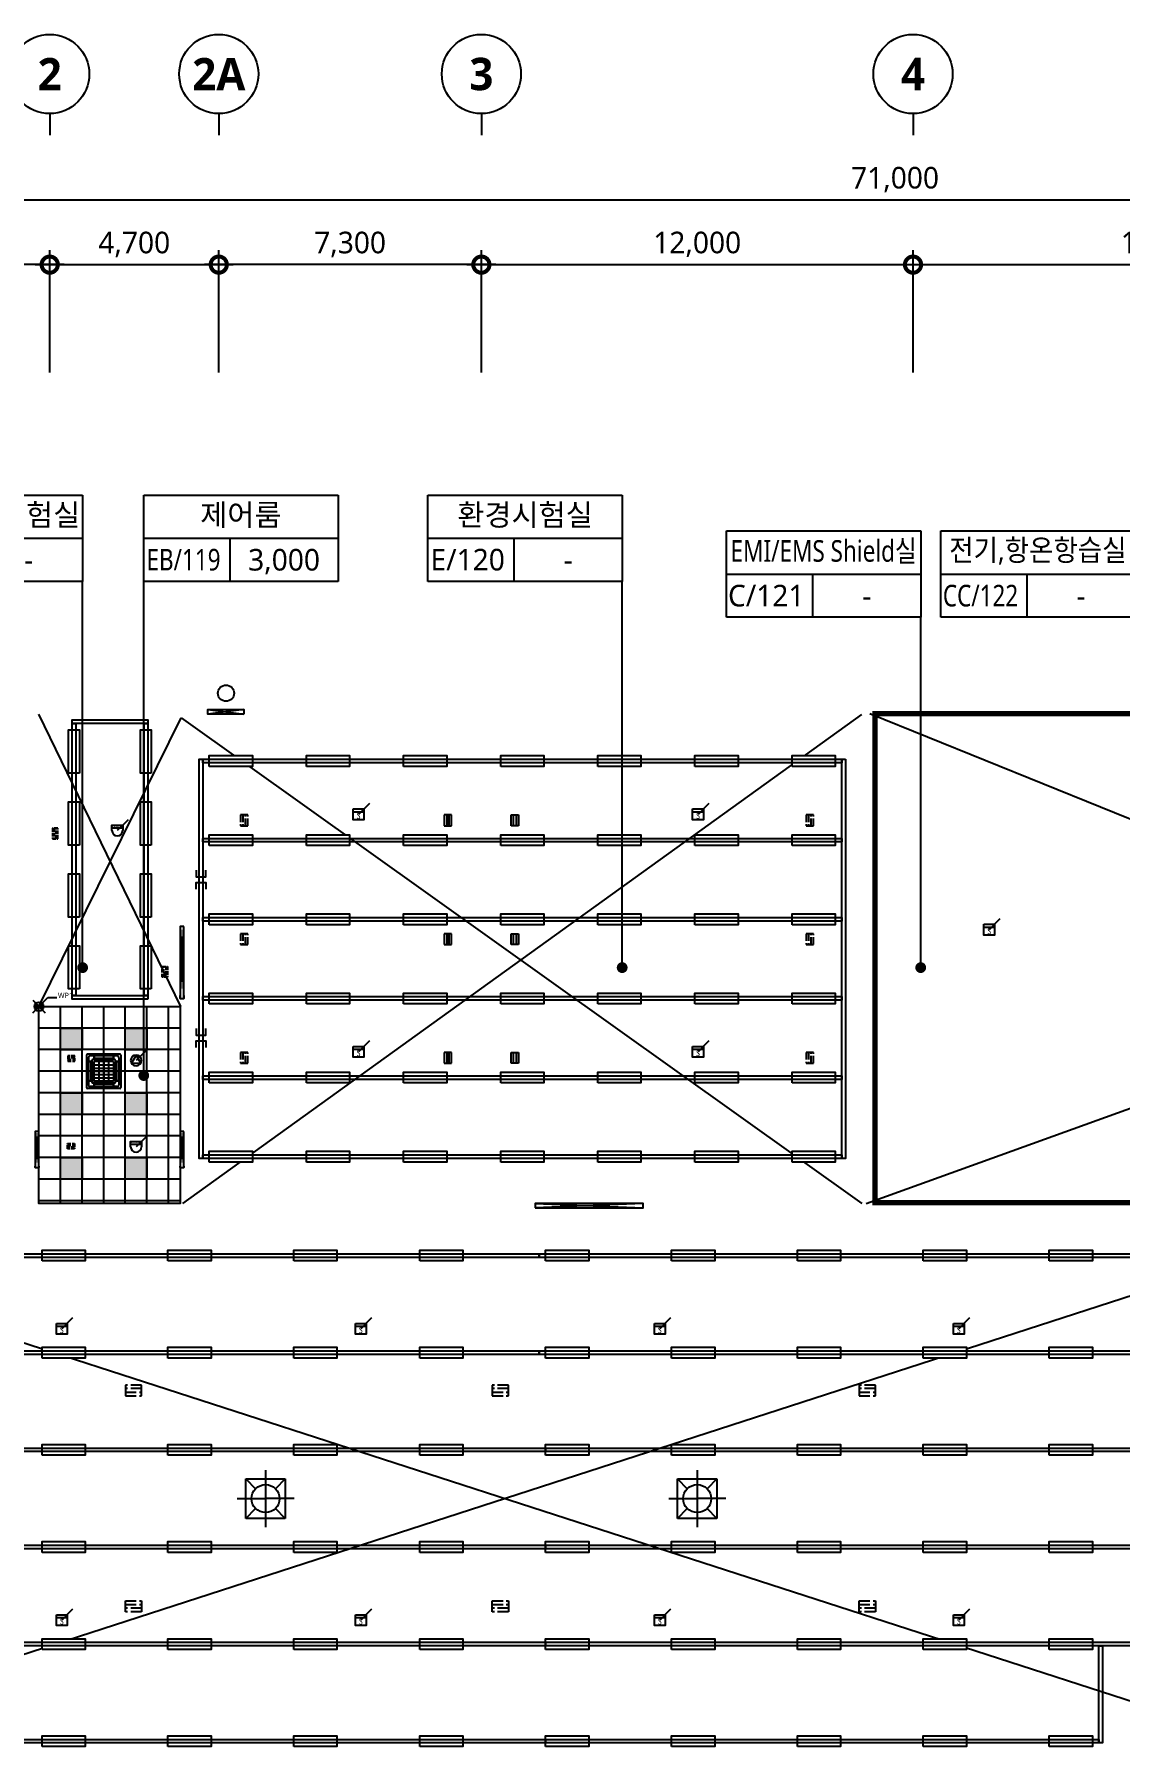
# Model space of a CAD drawing. Header units: millimetres. Extents: x 11242 to 497835, y 4200 to 105100.
# Drawn here: x 53075 to 83242, y 57250 to 105100 of the extents above; entities that cross this region are included whole.
import ezdxf
from ezdxf.enums import TextEntityAlignment as Align
from ezdxf.xclip import XClip

# ---------------------------------------------------------------- set-up
doc = ezdxf.new("R2010")
doc.units = ezdxf.units.MM
doc.header["$LTSCALE"] = 200
doc.header["$XCLIPFRAME"] = 0
doc.linetypes.add('H6', pattern=[6.5, 5, -1.5])
doc.linetypes.add('PHANTOM', pattern=[2.5, 1.25, -0.25, 0.25, -0.25, 0.25, -0.25])
doc.layers.get('DEFPOINTS').update_dxf_attribs({"color": 137})
for name, color, linetype in [('# LIGHT - LED', 6, 'Continuous'), ('# LIGHT - RACEWAY', 7, 'Continuous'), ('# 냉난방-CHU', 1, 'Continuous'), ('# 냉난방설비', 4, 'Continuous'), ('# 방송설비', 7, 'Continuous'), ('# 화재탐지설비', 7, 'Continuous'), ('1 EA', 3, 'Continuous'), ('1 OA', 4, 'Continuous'), ('CEIL-7', 7, 'Continuous'), ('CEIL-H-50T 우레탄판넬 천정평면도', 11, 'Continuous'), ('CEIL-암면흡음텍스', 251, 'Continuous'), ('DIM', 7, 'Continuous'), ('OPEN', 15, 'Continuous'), ('SECT', 2, 'Continuous'), ('sol254', 254, 'Continuous'), ('SYM', 6, 'Continuous'), ('SYM-BUB', 3, 'Continuous'), ('SYM-LEAD', 6, 'Continuous'), ('SYMBOL', 2, 'Continuous'), ('TEXT-NOTE', 6, 'Continuous'), ('도어표현', 4, 'Continuous'), ('미리내', 3, 'Continuous')]:
    doc.layers.add(name, color=color, linetype=linetype)
doc.layers.add('Defpoint', color=137, linetype='Continuous', plot=False)
doc.styles.add('$0$스타일1', font='malgun.ttf')
doc.styles.add('1', font='DotumChe.ttf')
doc.styles.get("Standard").update_dxf_attribs({"font": 'malgun.ttf'})
doc.styles.add('맑은고딕', font='malgun.ttf')
doc.styles.add('맑은고딕B', font='malgunbd.ttf')
doc.styles.add('스타일1', font='malgun.ttf')
doc.styles.add('스타일2', font='malgunbd.ttf')
doc.linetypes.add('WIREMESH2', pattern='A,5,-0.25,["X",Standard,S=1,R=0,X=-0.32,Y=-0.5],-0.25', length=5.5)
doc.dimstyles.new('CJA', dxfattribs={"dimscale": 300, "dimtxt": 2.7, "dimasz": 1, "dimexe": 2, "dimexo": 3, "dimgap": 1, "dimtad": 1, "dimdec": 0, "dimzin": 1, "dimdsep": 46, "dimlunit": 6, "dimtxsty": '$0$스타일1', "dimblk": 'CJDOT', "dimcen": 0.09, "dimdle": 1, "dimclrd": 256, "dimclre": 256, "dimclrt": 3, "dimadec": 0, "dimazin": 0, "dimtfac": 1, "dimtdec": 0, "dimtix": 1, "dimtmove": 2, "dimatfit": 3, "dimldrblk": 'CJDOT', "dimfxl": 1, "dimtolj": 1, "dimtzin": 1, "dimarcsym": 0})
doc.dimstyles.new('DIM-QD 1', dxfattribs={"dimtxt": 3, "dimasz": 1.5, "dimexe": 1, "dimexo": 0, "dimgap": 1, "dimtad": 1, "dimdec": 3, "dimdsep": 46, "dimlunit": 6, "dimtxsty": '$0$스타일1', "dimblk1": 'ARCHTICK', "dimblk2": 'ARCHTICK', "dimsah": 1, "dimcen": 0, "dimclrd": 256, "dimclre": 256, "dimclrt": 3, "dimazin": 2, "dimtfac": 1, "dimtdec": 3, "dimtix": 1, "dimtmove": 2, "dimatfit": 3, "dimldrblk": 'ARCHTICK', "dimfxl": 1, "dimtolj": 1, "dimtzin": 0, "dimarcsym": 0})

# ---------------------------------------------------------------- blocks, each defined once
blk = doc.blocks.new('room')
at = {"layer": 'TEXT-NOTE'}
for p, q in [((0, 0), (0, 12)), ((0, 12), (27, 12)), ((27, 12), (27, 0)), ((0, 6), (27, 6)), ((12, 0), (12, 6)), ((27, 0), (0, 0))]:
    blk.add_line(p, q, dxfattribs=at)
at = {"layer": 'TEXT-NOTE', "color": 3, "style": '스타일1'}
for tag, p in [('실명', (13.5, 9.28)), ('101', (5.53, 3.02)), ('2400', (19.5, 3))]:
    blk.add_attdef(tag, text='', height=3, dxfattribs=at).set_placement(p, align=Align.MIDDLE)
blk = doc.blocks.new('_ARCHTICK')
at = {"color": 0, "linetype": 'ByBlock', "const_width": 0.15}
blk.add_lwpolyline([(-0.5, -0.5), (0.5, 0.5)], dxfattribs=at)
blk = doc.blocks.new('_DotSmall')
at = {"color": 0, "linetype": 'ByBlock', "const_width": 0.5}
blk.add_lwpolyline([(-0.0625, 0, 1), (0.0625, 0, 1)], format="xyb", close=True, dxfattribs=at)
blk = doc.blocks.new('*D14')
at = {"layer": 'DEFPOINTS', "color": 0, "transparency": 16777216}
for p in [(449696, 100176), (378696, 94776), (449696, 94776)]:
    blk.add_point(p, dxfattribs=at)
at = {"layer": 'DIM', "color": 7, "lineweight": -2, "transparency": 16777216}
for p, q in [((378696, 95376), (378696, 100576)), ((449696, 95376), (449696, 100576)), ((378296, 100176), (450096, 100176))]:
    blk.add_line(p, q, dxfattribs=at)
at = {"layer": 'DIM', "color": 7, "lineweight": -2, "transparency": 16777216, "xscale": 900, "yscale": 900, "zscale": 900, "rotation": 180}
blk.add_blockref('_DotSmall', (378696, 100176), dxfattribs=at)
at = {"layer": 'DIM', "color": 7, "lineweight": -2, "transparency": 16777216, "xscale": 900, "yscale": 900, "zscale": 900}
blk.add_blockref('_DotSmall', (449696, 100176), dxfattribs=at)
at = {"layer": 'DIM', "color": 3, "transparency": 16777216, "insert": (414196, 100738), "char_height": 600, "attachment_point": 5, "style": '스타일1'}
blk.add_mtext('\\A1;71,000', dxfattribs=at)
blk = doc.blocks.new('CJDOT')
blk.add_line((-2, 0), (2, 0))
at = {"const_width": 0.5}
blk.add_lwpolyline([(-0.25, 0, 1), (0.25, 0, 1)], format="xyb", close=True, dxfattribs=at)
blk = doc.blocks.new('NEW_BUB')
at = {"layer": 'SYM-BUB', "color": 6}
blk.add_line((0, 3), (0, 0), dxfattribs=at)
blk.add_circle((0, 8.5), 5.5, dxfattribs=at)
at = {"layer": 'SYM-BUB', "color": 3, "style": '스타일2'}
blk.add_attdef('X', text='', height=4.5, dxfattribs=at).set_placement((0, 8.5), align=Align.MIDDLE)
blk = doc.blocks.new('*D17')
at = {"layer": 'DEFPOINTS', "color": 0, "transparency": 16777216}
for p in [(428696, 98376), (414696, 94776), (428696, 94776)]:
    blk.add_point(p, dxfattribs=at)
at = {"layer": 'DIM', "color": 7, "lineweight": -2, "transparency": 16777216}
for p, q in [((414696, 95376), (414696, 98776)), ((428696, 95376), (428696, 98776)), ((414296, 98376), (429096, 98376))]:
    blk.add_line(p, q, dxfattribs=at)
at = {"layer": 'DIM', "color": 7, "lineweight": -2, "transparency": 16777216, "xscale": 900, "yscale": 900, "zscale": 900, "rotation": 180}
blk.add_blockref('_DotSmall', (414696, 98376), dxfattribs=at)
at = {"layer": 'DIM', "color": 7, "lineweight": -2, "transparency": 16777216, "xscale": 900, "yscale": 900, "zscale": 900}
blk.add_blockref('_DotSmall', (428696, 98376), dxfattribs=at)
at = {"layer": 'DIM', "color": 3, "transparency": 16777216, "insert": (421696, 98938), "char_height": 600, "attachment_point": 5, "style": '스타일1'}
blk.add_mtext('\\A1;14,000', dxfattribs=at)
blk = doc.blocks.new('*D18')
at = {"layer": 'DEFPOINTS', "color": 0, "transparency": 16777216}
for p in [(414696, 98376), (402696, 94776), (414696, 94776)]:
    blk.add_point(p, dxfattribs=at)
at = {"layer": 'DIM', "color": 7, "lineweight": -2, "transparency": 16777216}
for p, q in [((402696, 95376), (402696, 98776)), ((414696, 95376), (414696, 98776)), ((402296, 98376), (415096, 98376))]:
    blk.add_line(p, q, dxfattribs=at)
at = {"layer": 'DIM', "color": 7, "lineweight": -2, "transparency": 16777216, "xscale": 900, "yscale": 900, "zscale": 900, "rotation": 180}
blk.add_blockref('_DotSmall', (402696, 98376), dxfattribs=at)
at = {"layer": 'DIM', "color": 7, "lineweight": -2, "transparency": 16777216, "xscale": 900, "yscale": 900, "zscale": 900}
blk.add_blockref('_DotSmall', (414696, 98376), dxfattribs=at)
at = {"layer": 'DIM', "color": 3, "transparency": 16777216, "insert": (408696, 98938), "char_height": 600, "attachment_point": 5, "style": '스타일1'}
blk.add_mtext('\\A1;12,000', dxfattribs=at)
blk = doc.blocks.new('*D19')
at = {"layer": 'DEFPOINTS', "color": 0, "transparency": 16777216}
for p in [(395396, 98376), (390696, 94776), (395396, 94776)]:
    blk.add_point(p, dxfattribs=at)
at = {"layer": 'DIM', "color": 7, "lineweight": -2, "transparency": 16777216}
for p, q in [((390696, 95376), (390696, 98776)), ((395396, 95376), (395396, 98776)), ((390296, 98376), (395796, 98376))]:
    blk.add_line(p, q, dxfattribs=at)
at = {"layer": 'DIM', "color": 7, "lineweight": -2, "transparency": 16777216, "xscale": 900, "yscale": 900, "zscale": 900, "rotation": 180}
blk.add_blockref('_DotSmall', (390696, 98376), dxfattribs=at)
at = {"layer": 'DIM', "color": 7, "lineweight": -2, "transparency": 16777216, "xscale": 900, "yscale": 900, "zscale": 900}
blk.add_blockref('_DotSmall', (395396, 98376), dxfattribs=at)
at = {"layer": 'DIM', "color": 3, "transparency": 16777216, "insert": (393046, 98937), "char_height": 600, "attachment_point": 5, "style": '스타일1'}
blk.add_mtext('\\A1;4,700', dxfattribs=at)
blk = doc.blocks.new('*D24')
at = {"layer": 'DEFPOINTS', "color": 0, "transparency": 16777216}
for p in [(395396, 98376), (395396, 94776), (402696, 94776)]:
    blk.add_point(p, dxfattribs=at)
at = {"layer": 'DIM', "color": 7, "lineweight": -2, "transparency": 16777216}
for p, q in [((395396, 95376), (395396, 98776)), ((402696, 95376), (402696, 98776)), ((403096, 98376), (394996, 98376))]:
    blk.add_line(p, q, dxfattribs=at)
at = {"layer": 'DIM', "color": 7, "lineweight": -2, "transparency": 16777216, "xscale": 900, "yscale": 900, "zscale": 900, "rotation": 180}
blk.add_blockref('_DotSmall', (395396, 98376), dxfattribs=at)
at = {"layer": 'DIM', "color": 7, "lineweight": -2, "transparency": 16777216, "xscale": 900, "yscale": 900, "zscale": 900}
blk.add_blockref('_DotSmall', (402696, 98376), dxfattribs=at)
at = {"layer": 'DIM', "color": 3, "transparency": 16777216, "insert": (399046, 98937), "char_height": 600, "attachment_point": 5, "style": '스타일1'}
blk.add_mtext('\\A1;7,300', dxfattribs=at)
blk = doc.blocks.new('*D25')
at = {"layer": 'DEFPOINTS', "color": 0, "transparency": 16777216}
for p in [(378696, 98376), (378696, 94776), (390696, 94776)]:
    blk.add_point(p, dxfattribs=at)
at = {"layer": 'DIM', "color": 7, "lineweight": -2, "transparency": 16777216}
for p, q in [((378696, 95376), (378696, 98776)), ((390696, 95376), (390696, 98776)), ((391096, 98376), (378296, 98376))]:
    blk.add_line(p, q, dxfattribs=at)
at = {"layer": 'DIM', "color": 7, "lineweight": -2, "transparency": 16777216, "xscale": 900, "yscale": 900, "zscale": 900, "rotation": 180}
blk.add_blockref('_DotSmall', (378696, 98376), dxfattribs=at)
at = {"layer": 'DIM', "color": 7, "lineweight": -2, "transparency": 16777216, "xscale": 900, "yscale": 900, "zscale": 900}
blk.add_blockref('_DotSmall', (390696, 98376), dxfattribs=at)
at = {"layer": 'DIM', "color": 3, "transparency": 16777216, "insert": (384696, 98938), "char_height": 600, "attachment_point": 5, "style": '스타일1'}
blk.add_mtext('\\A1;12,000', dxfattribs=at)
blk = doc.blocks.new('zw$F231')
at = {"layer": 'sol254'}
blk.add_hatch(color=256, dxfattribs=at).paths.add_polyline_path([(-300, 300), (-300, -300), (300, -300), (300, 300)])
at = {"layer": '# LIGHT - LED'}
blk.add_lwpolyline([(-300, 300), (300, 300), (300, -300), (-300, -300)], close=True, dxfattribs=at)
blk = doc.blocks.new('zw$29C1')
blk.add_wipeout([(600, 150), (600, -150), (-600, -150), (-600, 150)]).dxf.layer = '# LIGHT - LED'
at = {"layer": '# LIGHT - LED'}
blk.add_lwpolyline([(600, 150), (600, -150), (-600, -150), (-600, 150)], close=True, dxfattribs=at)
blk = doc.blocks.new('E10')
at = {"layer": '# LIGHT - LED'}
blk.add_circle((0, 0), 204, dxfattribs=at)
blk = doc.blocks.new('조명설비')
at = {"layer": 'SECT'}
for points in [[(57570, -36934), (57570, -37124), (57839, -37124), (57839, -36934)], [(57570, -37466), (57570, -37276), (57839, -37276), (57839, -37466)], [(57570, -41334), (57570, -41524), (57839, -41524), (57839, -41334)], [(57570, -41866), (57570, -41676), (57839, -41676), (57839, -41866)]]:
    blk.add_lwpolyline(points, dxfattribs=at)
at = {"layer": '# LIGHT - LED', "xscale": 1.102040816326531, "yscale": 1.102040816326531, "zscale": 1.102040816326531, "rotation": 270}
blk.add_blockref('E10', (58400, -32015), dxfattribs=at)
at = {"layer": '# LIGHT - LED'}
for p, rotation in [((54175, -33637), 270), ((56175, -33637), 270), ((58537, -33900), 180), ((61237, -33900), 180), ((63937, -33900), 180), ((66637, -33900), 180), ((69337, -33900), 180), ((72037, -33900), 180), ((74737, -33900), 180), ((54175, -35637), 270), ((56175, -35637), 270), ((58537, -36100), 180), ((61237, -36100), 180), ((63937, -36100), 180), ((66637, -36100), 180), ((69337, -36100), 180), ((72037, -36100), 180), ((74737, -36100), 180), ((54175, -37637), 270), ((56175, -37637), 270), ((58537, -38300), 180), ((61237, -38300), 180), ((63937, -38300), 180), ((66637, -38300), 180), ((69337, -38300), 180), ((72037, -38300), 180), ((74737, -38300), 180), ((54175, -39637), 270), ((56175, -39637), 270), ((58537, -40500), 180), ((61237, -40500), 180), ((63937, -40500), 180), ((66637, -40500), 180), ((69337, -40500), 180), ((72037, -40500), 180), ((74737, -40500), 180), ((58537, -42700), 180), ((61237, -42700), 180), ((63937, -42700), 180), ((66637, -42700), 180), ((69337, -42700), 180), ((72037, -42700), 180), ((74737, -42700), 180), ((58537, -44900), 180), ((61237, -44900), 180), ((63937, -44900), 180), ((66637, -44900), 180), ((69337, -44900), 180), ((72037, -44900), 180), ((74737, -44900), 180), ((53886, -47650), 180), ((57386, -47650), 180), ((60886, -47650), 180), ((64386, -47650), 180), ((67886, -47650), 180), ((71386, -47650), 180), ((74886, -47650), 180), ((78386, -47650), 180), ((81886, -47650), 180), ((53886, -50350), 180), ((57386, -50350), 180), ((60886, -50350), 180), ((64386, -50350), 180), ((67886, -50350), 180), ((71386, -50350), 180), ((74886, -50350), 180), ((78386, -50350), 180), ((81886, -50350), 180), ((53886, -53050), 180), ((57386, -53050), 180), ((60886, -53050), 180), ((64386, -53050), 180), ((67886, -53050), 180), ((71386, -53050), 180), ((74886, -53050), 180), ((78386, -53050), 180), ((81886, -53050), 180), ((53886, -55750), 180), ((57386, -55750), 180), ((60886, -55750), 180), ((64386, -55750), 180), ((67886, -55750), 180), ((71386, -55750), 180), ((74886, -55750), 180), ((78386, -55750), 180), ((81886, -55750), 180), ((53886, -58450), 180), ((57386, -58450), 180), ((60886, -58450), 180), ((64386, -58450), 180), ((67886, -58450), 180), ((71386, -58450), 180), ((74886, -58450), 180), ((78386, -58450), 180), ((81886, -58450), 180), ((53886, -61150), 180), ((57386, -61150), 180), ((60886, -61150), 180), ((64386, -61150), 180), ((67886, -61150), 180), ((71386, -61150), 180), ((74886, -61150), 180), ((78386, -61150), 180), ((81886, -61150), 180)]:
    blk.add_blockref('zw$29C1', p, dxfattribs=dict(at, rotation=rotation))
for p in [(54100, -41625), (55900, -41625), (54100, -43425), (55900, -43425), (54100, -45225), (55900, -45225)]:
    blk.add_blockref('zw$F231', p, dxfattribs=at)
at = {"layer": '# LIGHT - RACEWAY'}
for points in [[(56225, -32854), (54125, -32854), (54125, -32754), (56225, -32754)], [(54225, -32854), (54225, -40421), (54125, -40421), (54125, -32854)], [(56225, -32854), (56225, -40421), (56125, -40421), (56125, -32854)], [(57754, -33850), (57754, -44950), (57654, -44950), (57654, -33850)], [(75521, -33950), (57754, -33950), (57754, -33850), (75521, -33850)], [(75621, -33850), (75621, -44950), (75521, -44950), (75521, -33850)], [(75521, -36150), (57754, -36150), (57754, -36050), (75521, -36050)], [(75521, -38350), (57754, -38350), (57754, -38250), (75521, -38250)], [(56225, -40521), (54125, -40521), (54125, -40421), (56225, -40421)], [(75521, -40550), (57754, -40550), (57754, -40450), (75521, -40450)], [(75521, -42750), (57754, -42750), (57754, -42650), (75521, -42650)], [(75521, -44950), (57754, -44950), (57754, -44850), (75521, -44850)], [(67103, -47700), (42603, -47700), (42603, -47600), (67103, -47600)], [(89669, -47700), (67103, -47700), (67103, -47600), (89669, -47600)], [(67103, -50400), (42603, -50400), (42603, -50300), (67103, -50300)], [(89669, -50400), (67103, -50400), (67103, -50300), (89669, -50300)], [(67286, -53100), (42603, -53100), (42603, -53000), (67286, -53000)], [(89669, -53100), (67286, -53100), (67286, -53000), (89669, -53000)], [(67286, -55800), (42603, -55800), (42603, -55700), (67286, -55700)], [(89669, -55800), (67286, -55800), (67286, -55700), (89669, -55700)], [(67286, -58500), (42603, -58500), (42603, -58400), (67286, -58400)], [(89669, -58500), (67286, -58500), (67286, -58400), (89669, -58400)], [(82769, -58500), (82769, -61200), (82669, -61200), (82669, -58500)], [(67286, -61200), (42603, -61200), (42603, -61100), (67286, -61100)], [(82669, -61200), (67286, -61200), (67286, -61100), (82669, -61100)]]:
    blk.add_lwpolyline(points, close=True, dxfattribs=at)
blk = doc.blocks.new('FF1')
at = {"layer": '# 화재탐지설비'}
blk.add_line((-1.5, 0.75), (1.5, 0.75), dxfattribs=at)
blk.add_lwpolyline([(-1.5, 0), (-1.5, 1.5), (1.5, 1.5), (1.5, 0)], dxfattribs=at)
blk.add_arc((0, 0), 1.5, 180, 0, dxfattribs=at)
at = {"layer": 'Defpoint'}
blk.add_line((3, 3), (0, 0), dxfattribs=at)
at = {"layer": 'Defpoint', "insert": (-1.31, 1.35), "char_height": 0.3, "attachment_point": 1, "style": '맑은고딕'}
blk.add_mtext_dynamic_manual_height_columns('차동식 감지기', width=2.6761, gutter_width=12.5, heights=[0], dxfattribs=at)
blk = doc.blocks.new('FF3')
at = {"layer": '# 화재탐지설비'}
blk.add_line((-1.5, 0.75), (1.5, 0.75), dxfattribs=at)
blk.add_lwpolyline([(-1.5, 1.5), (1.5, 1.5), (1.5, -1.5), (-1.5, -1.5), (-1.5, 1.5)], dxfattribs=at)
at = {"layer": 'Defpoint'}
blk.add_line((3, 3), (0, 0), dxfattribs=at)
at = {"layer": 'SYMBOL', "color": 1, "style": '1'}
blk.add_text('S', height=1.75, dxfattribs=at).set_placement((0, -0.375), align=Align.MIDDLE)
blk = doc.blocks.new('자동화재탐지설비')
at = {"layer": '# 화재탐지설비', "xscale": 100, "yscale": 100, "zscale": 100}
for name, p in [('FF3', (61919, -35550)), ('FF3', (71356, -35550)), ('FF1', (55213, -36000)), ('FF3', (79450, -38757)), ('FF3', (61919, -42150)), ('FF3', (71356, -42150)), ('FF1', (55733, -44792)), ('FF3', (53669, -49850)), ('FF3', (61981, -49850)), ('FF3', (70294, -49850)), ('FF3', (78606, -49850)), ('FF3', (53669, -57950)), ('FF3', (61981, -57950)), ('FF3', (70294, -57950)), ('FF3', (78606, -57950))]:
    blk.add_blockref(name, p, dxfattribs=at)
blk = doc.blocks.new('A$C1A5F2745')
at = {"color": 0}
for p, q in [((0, 925), (0, 25)), ((925, 950), (25, 950)), ((50, 850), (50, 750)), ((150, 750), (50, 750)), ((50, 740), (50, 210)), ((120, 740), (50, 740)), ((200, 900), (100, 900)), ((120, 740), (120, 210)), ((150, 775), (150, 175)), ((775, 800), (175, 800)), ((200, 900), (200, 800)), ((750, 750), (200, 750)), ((200, 750), (200, 200)), ((200, 655), (750, 655)), ((200, 565), (750, 565)), ((740, 900), (210, 900)), ((210, 900), (210, 830)), ((740, 830), (210, 830)), ((337, 750), (337, 200)), ((475, 750), (475, 200)), ((612, 750), (612, 200)), ((740, 900), (740, 830)), ((750, 900), (750, 800)), ((850, 900), (750, 900)), ((750, 750), (750, 200)), ((800, 775), (800, 175)), ((900, 750), (800, 750)), ((830, 740), (830, 210)), ((900, 740), (830, 740)), ((900, 850), (900, 750)), ((900, 740), (900, 210)), ((950, 925), (950, 25)), ((120, 210), (50, 210)), ((150, 200), (50, 200)), ((50, 200), (50, 100)), ((200, 50), (100, 50)), ((775, 150), (175, 150)), ((200, 475), (750, 475)), ((200, 385), (750, 385)), ((200, 295), (750, 295)), ((750, 200), (200, 200)), ((200, 150), (200, 50)), ((740, 120), (210, 120)), ((210, 120), (210, 50)), ((740, 50), (210, 50)), ((740, 120), (740, 50)), ((750, 150), (750, 50)), ((850, 50), (750, 50)), ((900, 200), (800, 200)), ((900, 210), (830, 210)), ((900, 200), (900, 100)), ((925, 0), (25, 0))]:
    blk.add_line(p, q, dxfattribs=at)
for centre, radius, start, end in [((25, 925), 25, 90, 180), ((100, 850), 50, 90, 180), ((175, 775), 25, 90, 180), ((775, 775), 25, 0, 90), ((850, 850), 50, 0, 90), ((925, 925), 25, 0, 90), ((25, 25), 25, 180, 270), ((100, 100), 50, 180, 270), ((175, 175), 25, 180, 270), ((775, 175), 25, 270, 0), ((850, 100), 50, 270, 0), ((925, 25), 25, 270, 0)]:
    blk.add_arc(centre, radius, start, end, dxfattribs=at)
blk = doc.blocks.new('zw$A70B')
at = {"layer": '미리내', "color": 1}
for p, q in [((792, 1584), (792, 0)), ((242, 242), (242, 1342)), ((242, 1342), (1342, 1342)), ((242, 1342), (517, 1067)), ((1342, 1342), (1067, 1067)), ((1342, 1342), (1342, 242)), ((0, 792), (792, 792)), ((242, 242), (517, 517)), ((1584, 792), (792, 792)), ((1342, 242), (1067, 517)), ((1342, 242), (242, 242))]:
    blk.add_line(p, q, dxfattribs=at)
blk.add_circle((792, 792), 389, dxfattribs=at)
blk = doc.blocks.new('냉난방설비')
at = {"layer": '# 냉난방-CHU', "color": 1}
for p in [(58708, -55197), (70708, -55197)]:
    blk.add_blockref('zw$A70B', p, dxfattribs=at)
at = {"layer": '# 냉난방설비', "color": 8}
blk.add_blockref('A$C1A5F2745', (54525, -43000), dxfattribs=at)
blk = doc.blocks.new('환기설비')
at = {"layer": '1 EA', "linetype": 'H6', "ltscale": 0.3}
for points in [[(64469, -35400), (64469, -35700), (64669, -35700), (64669, -35400), (64469, -35400)], [(64536, -35400), (64536, -35700), (64603, -35700), (64603, -35400), (64536, -35400)], [(66531, -35400), (66531, -35700), (66331, -35700), (66331, -35400), (66531, -35400)], [(66464, -35400), (66464, -35700), (66397, -35700), (66397, -35400), (66464, -35400)], [(64469, -38700), (64469, -39000), (64669, -39000), (64669, -38700), (64469, -38700)], [(64536, -38700), (64536, -39000), (64603, -39000), (64603, -38700), (64536, -38700)], [(66531, -38700), (66531, -39000), (66331, -39000), (66331, -38700), (66531, -38700)], [(66464, -38700), (66464, -39000), (66397, -39000), (66397, -38700), (66464, -38700)], [(64469, -42000), (64469, -42300), (64669, -42300), (64669, -42000), (64469, -42000)], [(64536, -42000), (64536, -42300), (64603, -42300), (64603, -42000), (64536, -42000)], [(66531, -42000), (66531, -42300), (66331, -42300), (66331, -42000), (66531, -42000)], [(66464, -42000), (66464, -42300), (66397, -42300), (66397, -42000), (66464, -42000)], [(55603, -57250), (56053, -57250), (56053, -57550), (55603, -57550), (55603, -57250)], [(55603, -57349), (56053, -57349), (56053, -57450), (55603, -57450), (55603, -57349)], [(65803, -57250), (66253, -57250), (66253, -57550), (65803, -57550), (65803, -57250)], [(65803, -57349), (66253, -57349), (66253, -57450), (65803, -57450), (65803, -57349)], [(76003, -57250), (76453, -57250), (76453, -57550), (76003, -57550), (76003, -57250)], [(76003, -57349), (76453, -57349), (76453, -57450), (76003, -57450), (76003, -57349)]]:
    blk.add_lwpolyline(points, dxfattribs=at)
at = {"layer": '1 EA', "linetype": 'H6', "ltscale": 0.1}
for points in [[(56775, -39613), (56775, -39913), (56625, -39913), (56625, -39613), (56775, -39613)], [(56725, -39613), (56725, -39913), (56675, -39913), (56675, -39613), (56725, -39613)], [(53991, -44531), (54191, -44531), (54191, -44681), (53991, -44681), (53991, -44531)], [(53991, -44581), (54191, -44581), (54191, -44632), (53991, -44632), (53991, -44581)]]:
    blk.add_lwpolyline(points, dxfattribs=at)
at = {"layer": '1 OA', "linetype": 'H6', "ltscale": 0.2}
for points in [[(58807, -35400), (58807, -35700), (59007, -35700), (59007, -35400), (58807, -35400)], [(58873, -35400), (58873, -35700), (58941, -35700), (58941, -35400), (58873, -35400)], [(74530, -35400), (74530, -35700), (74730, -35700), (74730, -35400), (74530, -35400)], [(74596, -35400), (74596, -35700), (74664, -35700), (74664, -35400), (74596, -35400)], [(58807, -38700), (58807, -39000), (59007, -39000), (59007, -38700), (58807, -38700)], [(58873, -38700), (58873, -39000), (58941, -39000), (58941, -38700), (58873, -38700)], [(74530, -38700), (74530, -39000), (74730, -39000), (74730, -38700), (74530, -38700)], [(74596, -38700), (74596, -39000), (74664, -39000), (74664, -38700), (74596, -38700)], [(58807, -42000), (58807, -42300), (59007, -42300), (59007, -42000), (58807, -42000)], [(58873, -42000), (58873, -42300), (58941, -42300), (58941, -42000), (58873, -42000)], [(74530, -42000), (74530, -42300), (74730, -42300), (74730, -42000), (74530, -42000)], [(74596, -42000), (74596, -42300), (74664, -42300), (74664, -42000), (74596, -42000)]]:
    blk.add_lwpolyline(points, dxfattribs=at)
at = {"layer": '1 OA', "linetype": 'H6', "ltscale": 0.1}
for points in [[(53575, -35766), (53575, -36066), (53725, -36066), (53725, -35766), (53575, -35766)], [(53625, -35766), (53625, -36066), (53675, -36066), (53675, -35766), (53625, -35766)], [(54200, -42098), (54000, -42098), (54000, -42248), (54200, -42248), (54200, -42098)], [(54200, -42148), (54000, -42148), (54000, -42199), (54200, -42199), (54200, -42148)]]:
    blk.add_lwpolyline(points, dxfattribs=at)
at = {"layer": '1 OA', "linetype": 'H6', "ltscale": 0.3}
for points in [[(55603, -51550), (56053, -51550), (56053, -51250), (55603, -51250), (55603, -51550)], [(55603, -51450), (56053, -51450), (56053, -51349), (55603, -51349), (55603, -51450)], [(65803, -51550), (66253, -51550), (66253, -51250), (65803, -51250), (65803, -51550)], [(65803, -51450), (66253, -51450), (66253, -51349), (65803, -51349), (65803, -51450)], [(76003, -51550), (76453, -51550), (76453, -51250), (76003, -51250), (76003, -51550)], [(76003, -51450), (76453, -51450), (76453, -51349), (76003, -51349), (76003, -51450)]]:
    blk.add_lwpolyline(points, dxfattribs=at)
blk = doc.blocks.new('TT22')
at = {"layer": '# 방송설비'}
blk.add_lwpolyline([(65, -38), (-65, -38), (0, 75), (65, -38)], close=True, dxfattribs=at)
blk.add_circle((0, 0), 75, dxfattribs=at)
at = {"layer": 'Defpoint'}
blk.add_line((-150, 150), (0, 0), dxfattribs=at)
blk = doc.blocks.new('A$Caf2ad70f')
at = {"layer": 'SYM', "xscale": -2, "yscale": 2, "zscale": 2}
blk.add_blockref('TT22', (55900, -42225), dxfattribs=at)
blk = doc.blocks.new('C-6x6_1f')
for p, q in [((-56347, -303023), (-56347, -292223)), ((-49147, -292223), (-56347, -292223)), ((-55747, -303023), (-55747, -292223)), ((-55147, -303023), (-55147, -292223)), ((-54547, -303023), (-54547, -292223)), ((-53947, -303023), (-53947, -292223)), ((-53347, -303023), (-53347, -292223)), ((-52747, -303023), (-52747, -292223)), ((-52147, -303023), (-52147, -292223)), ((-51547, -303023), (-51547, -292223)), ((-50947, -303023), (-50947, -292223)), ((-50347, -303023), (-50347, -292223)), ((-49747, -303023), (-49747, -292223)), ((-49147, -303023), (-49147, -292223)), ((-41947, -292223), (-49147, -292223)), ((-48547, -303023), (-48547, -292223)), ((-47947, -303023), (-47947, -292223)), ((-47347, -303023), (-47347, -292223)), ((-46747, -303023), (-46747, -292223)), ((-46147, -303023), (-46147, -292223)), ((-45547, -303023), (-45547, -292223)), ((-44947, -303023), (-44947, -292223)), ((-44347, -303023), (-44347, -292223)), ((-43747, -303023), (-43747, -292223)), ((-43147, -303023), (-43147, -292223)), ((-42547, -303023), (-42547, -292223)), ((-41947, -303023), (-41947, -292223)), ((-34747, -292223), (-41947, -292223)), ((-41947, -303023), (-41947, -292223)), ((-41347, -303023), (-41347, -292223)), ((-40747, -303023), (-40747, -292223)), ((-40147, -303023), (-40147, -292223)), ((-39547, -303023), (-39547, -292223)), ((-38947, -303023), (-38947, -292223)), ((-38347, -303023), (-38347, -292223)), ((-37747, -303023), (-37747, -292223)), ((-37147, -303023), (-37147, -292223)), ((-36547, -303023), (-36547, -292223)), ((-35947, -303023), (-35947, -292223)), ((-35347, -303023), (-35347, -292223)), ((-27547, -292223), (-34747, -292223)), ((-34747, -303023), (-34747, -292223)), ((-34147, -303023), (-34147, -292223)), ((-33547, -303023), (-33547, -292223)), ((-32947, -303023), (-32947, -292223)), ((-32347, -303023), (-32347, -292223)), ((-31747, -303023), (-31747, -292223)), ((-31147, -303023), (-31147, -292223)), ((-30547, -303023), (-30547, -292223)), ((-29947, -303023), (-29947, -292223)), ((-29347, -303023), (-29347, -292223)), ((-28747, -303023), (-28747, -292223)), ((-28147, -303023), (-28147, -292223)), ((-27547, -303023), (-27547, -292223)), ((-49147, -292823), (-56347, -292823)), ((-41947, -292823), (-49147, -292823)), ((-34747, -292823), (-41947, -292823)), ((-27547, -292823), (-34747, -292823)), ((-49147, -293423), (-56347, -293423)), ((-41947, -293423), (-49147, -293423)), ((-34747, -293423), (-41947, -293423)), ((-27547, -293423), (-34747, -293423)), ((-49147, -294023), (-56347, -294023)), ((-41947, -294023), (-49147, -294023)), ((-34747, -294023), (-41947, -294023)), ((-27547, -294023), (-34747, -294023)), ((-49147, -294623), (-56347, -294623)), ((-41947, -294623), (-49147, -294623)), ((-34747, -294623), (-41947, -294623)), ((-27547, -294623), (-34747, -294623)), ((-49147, -295223), (-56347, -295223)), ((-41947, -295223), (-49147, -295223)), ((-34747, -295223), (-41947, -295223)), ((-27547, -295223), (-34747, -295223)), ((-49147, -295823), (-56347, -295823)), ((-41947, -295823), (-49147, -295823)), ((-34747, -295823), (-41947, -295823)), ((-27547, -295823), (-34747, -295823)), ((-49147, -296423), (-56347, -296423)), ((-41947, -296423), (-49147, -296423)), ((-34747, -296423), (-41947, -296423)), ((-27547, -296423), (-34747, -296423)), ((-49147, -297023), (-56347, -297023)), ((-41947, -297023), (-49147, -297023)), ((-34747, -297023), (-41947, -297023)), ((-27547, -297023), (-34747, -297023)), ((-49147, -297623), (-56347, -297623)), ((-41947, -297623), (-49147, -297623)), ((-34747, -297623), (-41947, -297623)), ((-27547, -297623), (-34747, -297623)), ((-49147, -298223), (-56347, -298223)), ((-41947, -298223), (-49147, -298223)), ((-34747, -298223), (-41947, -298223)), ((-27547, -298223), (-34747, -298223)), ((-49147, -298823), (-56347, -298823)), ((-41947, -298823), (-49147, -298823)), ((-34747, -298823), (-41947, -298823)), ((-27547, -298823), (-34747, -298823)), ((-49147, -299423), (-56347, -299423)), ((-41947, -299423), (-49147, -299423)), ((-34747, -299423), (-41947, -299423)), ((-27547, -299423), (-34747, -299423)), ((-49147, -300023), (-56347, -300023)), ((-41947, -300023), (-49147, -300023)), ((-34747, -300023), (-41947, -300023)), ((-27547, -300023), (-34747, -300023)), ((-49147, -300623), (-56347, -300623)), ((-41947, -300623), (-49147, -300623)), ((-34747, -300623), (-41947, -300623)), ((-27547, -300623), (-34747, -300623)), ((-49147, -301223), (-56347, -301223)), ((-41947, -301223), (-49147, -301223)), ((-34747, -301223), (-41947, -301223)), ((-27547, -301223), (-34747, -301223)), ((-49147, -301823), (-56347, -301823)), ((-41947, -301823), (-49147, -301823)), ((-34747, -301823), (-41947, -301823)), ((-27547, -301823), (-34747, -301823)), ((-49147, -302423), (-56347, -302423)), ((-41947, -302423), (-49147, -302423)), ((-34747, -302423), (-41947, -302423)), ((-27547, -302423), (-34747, -302423)), ((-49147, -303023), (-56347, -303023)), ((-56347, -324623), (-56347, -303023)), ((-49147, -303023), (-56347, -303023)), ((-55747, -324623), (-55747, -303023)), ((-55147, -324623), (-55147, -303023)), ((-54547, -324623), (-54547, -303023)), ((-53947, -324623), (-53947, -303023)), ((-53347, -324623), (-53347, -303023)), ((-52747, -324623), (-52747, -303023)), ((-52147, -324623), (-52147, -303023)), ((-51547, -324623), (-51547, -303023)), ((-50947, -324623), (-50947, -303023)), ((-50347, -324623), (-50347, -303023)), ((-49747, -324623), (-49747, -303023)), ((-49147, -324623), (-49147, -303023)), ((-41947, -303023), (-49147, -303023)), ((-41947, -303023), (-49147, -303023)), ((-48547, -324623), (-48547, -303023)), ((-47947, -324623), (-47947, -303023)), ((-47347, -324623), (-47347, -303023)), ((-46747, -324623), (-46747, -303023)), ((-46147, -324623), (-46147, -303023)), ((-45547, -324623), (-45547, -303023)), ((-44947, -324623), (-44947, -303023)), ((-44347, -324623), (-44347, -303023)), ((-43747, -324623), (-43747, -303023)), ((-43147, -324623), (-43147, -303023)), ((-42547, -324623), (-42547, -303023)), ((-41947, -324623), (-41947, -303023)), ((-34747, -303023), (-41947, -303023)), ((-34747, -303023), (-41947, -303023)), ((-41947, -324623), (-41947, -303023)), ((-41347, -324623), (-41347, -303023)), ((-40747, -324623), (-40747, -303023)), ((-40147, -324623), (-40147, -303023)), ((-39547, -324623), (-39547, -303023)), ((-38947, -324623), (-38947, -303023)), ((-38347, -324623), (-38347, -303023)), ((-37747, -324623), (-37747, -303023)), ((-37147, -324623), (-37147, -303023)), ((-36547, -324623), (-36547, -303023)), ((-35947, -324623), (-35947, -303023)), ((-35347, -324623), (-35347, -303023)), ((-34747, -324623), (-34747, -303023)), ((-27547, -303023), (-34747, -303023)), ((-27547, -303023), (-34747, -303023)), ((-34147, -324623), (-34147, -303023)), ((-33547, -324623), (-33547, -303023)), ((-32947, -324623), (-32947, -303023)), ((-32347, -324623), (-32347, -303023)), ((-31747, -324623), (-31747, -303023)), ((-31147, -324623), (-31147, -303023)), ((-30547, -324623), (-30547, -303023)), ((-29947, -324623), (-29947, -303023)), ((-29347, -324623), (-29347, -303023)), ((-28747, -324623), (-28747, -303023)), ((-28147, -324623), (-28147, -303023)), ((-27547, -324623), (-27547, -303023)), ((-49147, -303623), (-56347, -303623)), ((-41947, -303623), (-49147, -303623)), ((-34747, -303623), (-41947, -303623)), ((-27547, -303623), (-34747, -303623)), ((-49147, -304223), (-56347, -304223)), ((-41947, -304223), (-49147, -304223)), ((-34747, -304223), (-41947, -304223)), ((-27547, -304223), (-34747, -304223)), ((-49147, -304823), (-56347, -304823)), ((-41947, -304823), (-49147, -304823)), ((-34747, -304823), (-41947, -304823)), ((-27547, -304823), (-34747, -304823)), ((-49147, -305423), (-56347, -305423)), ((-41947, -305423), (-49147, -305423)), ((-34747, -305423), (-41947, -305423)), ((-27547, -305423), (-34747, -305423)), ((-49147, -306023), (-56347, -306023)), ((-41947, -306023), (-49147, -306023)), ((-34747, -306023), (-41947, -306023)), ((-27547, -306023), (-34747, -306023)), ((-49147, -306623), (-56347, -306623)), ((-41947, -306623), (-49147, -306623)), ((-34747, -306623), (-41947, -306623)), ((-27547, -306623), (-34747, -306623)), ((-49147, -307223), (-56347, -307223)), ((-41947, -307223), (-49147, -307223)), ((-34747, -307223), (-41947, -307223)), ((-27547, -307223), (-34747, -307223)), ((-49147, -307823), (-56347, -307823)), ((-41947, -307823), (-49147, -307823)), ((-34747, -307823), (-41947, -307823)), ((-27547, -307823), (-34747, -307823)), ((-49147, -308423), (-56347, -308423)), ((-41947, -308423), (-49147, -308423)), ((-34747, -308423), (-41947, -308423)), ((-27547, -308423), (-34747, -308423)), ((-49147, -309023), (-56347, -309023)), ((-41947, -309023), (-49147, -309023)), ((-34747, -309023), (-41947, -309023)), ((-27547, -309023), (-34747, -309023)), ((-49147, -309623), (-56347, -309623)), ((-41947, -309623), (-49147, -309623)), ((-34747, -309623), (-41947, -309623)), ((-27547, -309623), (-34747, -309623)), ((-49147, -310223), (-56347, -310223)), ((-41947, -310223), (-49147, -310223)), ((-34747, -310223), (-41947, -310223)), ((-27547, -310223), (-34747, -310223)), ((-49147, -310823), (-56347, -310823)), ((-41947, -310823), (-49147, -310823)), ((-34747, -310823), (-41947, -310823)), ((-27547, -310823), (-34747, -310823)), ((-49147, -311423), (-56347, -311423)), ((-41947, -311423), (-49147, -311423)), ((-34747, -311423), (-41947, -311423)), ((-27547, -311423), (-34747, -311423)), ((-49147, -312023), (-56347, -312023)), ((-41947, -312023), (-49147, -312023)), ((-34747, -312023), (-41947, -312023)), ((-27547, -312023), (-34747, -312023)), ((-49147, -312623), (-56347, -312623)), ((-41947, -312623), (-49147, -312623)), ((-34747, -312623), (-41947, -312623)), ((-27547, -312623), (-34747, -312623)), ((-49147, -313223), (-56347, -313223)), ((-41947, -313223), (-49147, -313223)), ((-34747, -313223), (-41947, -313223)), ((-27547, -313223), (-34747, -313223)), ((-49147, -313823), (-56347, -313823)), ((-41947, -313823), (-49147, -313823)), ((-34747, -313823), (-41947, -313823)), ((-27547, -313823), (-34747, -313823)), ((-49147, -314423), (-56347, -314423)), ((-41947, -314423), (-49147, -314423)), ((-34747, -314423), (-41947, -314423)), ((-27547, -314423), (-34747, -314423)), ((-49147, -315023), (-56347, -315023)), ((-41947, -315023), (-49147, -315023)), ((-34747, -315023), (-41947, -315023)), ((-27547, -315023), (-34747, -315023)), ((-49147, -315623), (-56347, -315623)), ((-41947, -315623), (-49147, -315623)), ((-34747, -315623), (-41947, -315623)), ((-27547, -315623), (-34747, -315623)), ((-49147, -316223), (-56347, -316223)), ((-41947, -316223), (-49147, -316223)), ((-34747, -316223), (-41947, -316223)), ((-27547, -316223), (-34747, -316223)), ((-49147, -316823), (-56347, -316823)), ((-41947, -316823), (-49147, -316823)), ((-34747, -316823), (-41947, -316823)), ((-27547, -316823), (-34747, -316823)), ((-49147, -317423), (-56347, -317423)), ((-41947, -317423), (-49147, -317423)), ((-34747, -317423), (-41947, -317423)), ((-27547, -317423), (-34747, -317423)), ((-49147, -318023), (-56347, -318023)), ((-41947, -318023), (-49147, -318023)), ((-34747, -318023), (-41947, -318023)), ((-27547, -318023), (-34747, -318023)), ((-49147, -318623), (-56347, -318623)), ((-41947, -318623), (-49147, -318623)), ((-34747, -318623), (-41947, -318623)), ((-27547, -318623), (-34747, -318623)), ((-49147, -319223), (-56347, -319223)), ((-41947, -319223), (-49147, -319223)), ((-34747, -319223), (-41947, -319223)), ((-27547, -319223), (-34747, -319223)), ((-49147, -319823), (-56347, -319823)), ((-41947, -319823), (-49147, -319823)), ((-34747, -319823), (-41947, -319823)), ((-27547, -319823), (-34747, -319823)), ((-49147, -320423), (-56347, -320423)), ((-41947, -320423), (-49147, -320423)), ((-34747, -320423), (-41947, -320423)), ((-27547, -320423), (-34747, -320423)), ((-49147, -321023), (-56347, -321023)), ((-41947, -321023), (-49147, -321023)), ((-34747, -321023), (-41947, -321023)), ((-27547, -321023), (-34747, -321023)), ((-49147, -321623), (-56347, -321623)), ((-41947, -321623), (-49147, -321623)), ((-34747, -321623), (-41947, -321623)), ((-27547, -321623), (-34747, -321623)), ((-49147, -322223), (-56347, -322223)), ((-41947, -322223), (-49147, -322223)), ((-34747, -322223), (-41947, -322223)), ((-27547, -322223), (-34747, -322223)), ((-49147, -322823), (-56347, -322823)), ((-41947, -322823), (-49147, -322823)), ((-34747, -322823), (-41947, -322823)), ((-27547, -322823), (-34747, -322823)), ((-49147, -323423), (-56347, -323423)), ((-41947, -323423), (-49147, -323423)), ((-34747, -323423), (-41947, -323423)), ((-27547, -323423), (-34747, -323423)), ((-49147, -324023), (-56347, -324023)), ((-41947, -324023), (-49147, -324023)), ((-34747, -324023), (-41947, -324023)), ((-27547, -324023), (-34747, -324023)), ((-49147, -324623), (-56347, -324623)), ((-41947, -324623), (-49147, -324623)), ((-34747, -324623), (-41947, -324623)), ((-27547, -324623), (-34747, -324623))]:
    blk.add_line(p, q)
blk = doc.blocks.new('WP21')
at = {"layer": 'SYM'}
h = blk.add_hatch(color=6, dxfattribs=at)
edge = h.paths.add_edge_path()
edge.add_ellipse((0, 0), major_axis=(0, 2.5), ratio=1, start_angle=405, end_angle=495)
edge.add_line((-1.77, -1.77), (0, 0))
edge.add_line((0, 0), (-1.77, 1.77))
edge = h.paths.add_edge_path()
edge.add_ellipse((0, 0), major_axis=(0, 2.5), ratio=1, start_angle=225, end_angle=315)
edge.add_line((1.77, 1.77), (0, 0))
edge.add_line((0, 0), (1.77, -1.77))
at = {"layer": 'SYM', "color": 6}
for p, q in [((-3.44, -3.44), (5, 5)), ((-3.44, 3.44), (3.44, -3.44)), ((5, 5), (10, 5))]:
    blk.add_line(p, q, dxfattribs=at)
blk.add_ellipse((0, 0), major_axis=(0, 2.5), ratio=1, start_param=5.497787, end_param=11.780972, dxfattribs=at)
at = {"layer": 'SYM', "color": 3, "linetype": 'WIREMESH2', "style": '스타일1'}
blk.add_attdef('WP', text='', height=3, dxfattribs=at).set_placement((10.55, 5), align=Align.MIDDLE_LEFT)
blk = doc.blocks.new('A$Caecf89d3')
at = {"layer": 'SYM-BUB'}
ref = blk.add_blockref('NEW_BUB', (12000, 7200), dxfattribs=dict(at, xscale=200.0000000000001, yscale=200.0000000000001, zscale=200.0000000000001))
ref.add_attrib('X', '2', dxfattribs={"color": 3, "height": 900, "style": '맑은고딕B'}).set_placement((12000, 8900), align=Align.MIDDLE)
ref = blk.add_blockref('NEW_BUB', (16700, 7200), dxfattribs=dict(at, xscale=200.0000000000001, yscale=200.0000000000001, zscale=200.0000000000001))
ref.add_attrib('X', '2A', dxfattribs={"color": 3, "height": 900, "style": '맑은고딕B'}).set_placement((16700, 8900), align=Align.MIDDLE)
ref = blk.add_blockref('NEW_BUB', (24000, 7200), dxfattribs=dict(at, xscale=200.0000000000001, yscale=200.0000000000001, zscale=200.0000000000001))
ref.add_attrib('X', '3', dxfattribs={"color": 3, "height": 900, "style": '맑은고딕B'}).set_placement((24000, 8900), align=Align.MIDDLE)
ref = blk.add_blockref('NEW_BUB', (36000, 7200), dxfattribs=dict(at, xscale=200.0000000000001, yscale=200.0000000000001, zscale=200.0000000000001))
ref.add_attrib('X', '4', dxfattribs={"color": 3, "height": 900, "style": '맑은고딕B'}).set_placement((36000, 8900), align=Align.MIDDLE)
at = {"layer": 'SYM-BUB', "color": 3, "style": '맑은고딕B'}
blk.add_attdef('5A', text='', height=900, dxfattribs=at).set_placement((53000, 8900), align=Align.MIDDLE)
at = {"layer": 'DIM'}
dim = blk.add_linear_dim(base=(71000, 5400), p1=(0, 0), p2=(71000, 0), angle=180, dimstyle='CJA', override={"dimscale": 200, "dimtxt": 3, "dimasz": 4.5, "dimtxsty": '스타일1', "dimblk1": 'DotSmall', "dimblk2": 'DotSmall', "dimsah": 1, "dimdle": 2, "dimclrd": 7, "dimclre": 7}, dxfattribs=at)
dim.commit()
dim.dimension.update_dxf_attribs({"geometry": '*D14', "text_midpoint": (35500, 5962), "dimtype": 128, "insert": (-378696.1, -94776.2)})
for base, p1, p2, picture, middle in [((0, 3600), (12000, 0), (0, 0), '*D25', (6000, 4162)), ((16700, 3600), (24000, 0), (16700, 0), '*D24', (20350, 4160.3))]:
    dim = blk.add_linear_dim(base=base, p1=p1, p2=p2, angle=180, dimstyle='CJA', override={"dimscale": 200, "dimtxt": 3, "dimasz": 4.5, "dimtxsty": '스타일1', "dimblk1": 'DotSmall', "dimblk2": 'DotSmall', "dimsah": 1, "dimdle": 2, "dimclrd": 7, "dimclre": 7}, dxfattribs=at)
    dim.commit()
    dim.dimension.update_dxf_attribs({"geometry": picture, "text_midpoint": middle, "insert": (-378696.1, -94776.2)})
for base, p1, p2, picture, middle in [((16700, 3600), (12000, 0), (16700, 0), '*D19', (14350, 4160.3)), ((36000, 3600), (24000, 0), (36000, 0), '*D18', (30000, 4162)), ((50000, 3600), (36000, 0), (50000, 0), '*D17', (43000, 4162))]:
    dim = blk.add_linear_dim(base=base, p1=p1, p2=p2, dimstyle='CJA', override={"dimscale": 200, "dimtxt": 3, "dimasz": 4.5, "dimtxsty": '스타일1', "dimblk1": 'DotSmall', "dimblk2": 'DotSmall', "dimsah": 1, "dimdle": 2, "dimclrd": 7, "dimclre": 7}, dxfattribs=at)
    dim.commit()
    dim.dimension.update_dxf_attribs({"geometry": picture, "text_midpoint": middle, "insert": (-378696.1, -94776.2)})

msp = doc.modelspace()

# ---------------------------------------------------------------- linework, layer by layer
at = {"layer": 'OPEN'}
for p, q in [((57148.4, 78076.6), (53200, 86200)), ((57200, 72600), (76079, 86196)), ((76299, 86220.3), (112200, 71675)), ((53200, 78075), (57150, 86100)), ((57150, 86100), (76075, 72600)), ((76200, 72600), (112200, 85600)), ((41200, 72475), (91079, 56329)), ((41204, 56321), (91079, 72471))]:
    msp.add_line(p, q, dxfattribs=at)
at = {"layer": 'SECT', "linetype": 'PHANTOM'}
msp.add_lwpolyline([(113168.8, 71693.9, 150, 150, 0), (91548.6, 71693.9, 150, 150, 0), (91548.6, 72618.9, 150, 150, 0), (76443.8, 72618.9, 150, 150, 0), (76443.8, 86218.9, 150, 150, 0), (113168.8, 86218.9, 150, 150, 0)], format="xyseb", close=True, dxfattribs=at)
at = {"layer": '도어표현'}
for p, q in [((58899.7, 86335), (57899.7, 86200)), ((57899.7, 86335), (58899.7, 86200)), ((57125, 78300), (57225, 80300)), ((57125, 80300), (57225, 78300)), ((53100, 73600), (53200, 74600)), ((53100, 74600), (53200, 73600)), ((57125, 73600), (57225, 74600)), ((57125, 74600), (57225, 73600)), ((67000, 72600), (70000, 72475)), ((70000, 72600), (67000, 72475))]:
    msp.add_line(p, q, dxfattribs=at)
for points in [[(58899.7, 86200), (57899.7, 86200), (57899.7, 86335), (58899.7, 86335)], [(57225, 80300), (57125, 80300), (57125, 78300), (57225, 78300)], [(53200, 74600), (53100, 74600), (53100, 73600), (53200, 73600)], [(57225, 74600), (57125, 74600), (57125, 73600), (57225, 73600)], [(67000, 72475), (70000, 72475), (70000, 72600), (67000, 72600)]]:
    msp.add_lwpolyline(points, close=True, dxfattribs=at)

# ---------------------------------------------------------------- block references
at = {"layer": 'CEIL-H-50T 우레탄판넬 천정평면도'}
msp.add_blockref('A$Caecf89d3', (41500, 95100), dxfattribs=at)
at = {"layer": 'CEIL-암면흡음텍스'}
ref = msp.add_blockref('C-6x6_1f', (92147, 374498.4), dxfattribs=at)
XClip(ref).set_block_clipping_path([(-38946.9791048045, -301898.4499304554), (-35021.9791048043, -296423.4499304557)])
at = {"layer": 'TEXT-NOTE'}
ref = msp.add_blockref('room', (49014.5, 89894.8), dxfattribs=dict(at, xscale=200, yscale=200, zscale=200))
ref.add_attrib('2400', '-', dxfattribs={"color": 3, "height": 600, "style": '스타일1'}).set_placement((52914.5, 90494.8), align=Align.MIDDLE_CENTER)
ref.add_attrib('101', 'EA/118', dxfattribs={"color": 3, "height": 600, "style": '스타일1', "width": 0.8}).set_placement((50119.8, 90498.5), align=Align.MIDDLE)
ref.add_attrib('실명', '극한환경시험실', dxfattribs={"color": 3, "height": 600, "style": '스타일1'}).set_placement((51714.5, 91751.3), align=Align.MIDDLE)
ref = msp.add_blockref('room', (56114.5, 89894.8), dxfattribs=dict(at, xscale=200, yscale=200, zscale=200))
ref.add_attrib('2400', '3,000', dxfattribs={"color": 3, "height": 600, "style": '스타일1'}).set_placement((60014.5, 90494.8), align=Align.MIDDLE_CENTER)
ref.add_attrib('101', 'EB/119', dxfattribs={"color": 3, "height": 600, "style": '스타일1', "width": 0.8}).set_placement((57219.8, 90498.5), align=Align.MIDDLE)
ref.add_attrib('실명', '제어룸', dxfattribs={"color": 3, "height": 600, "style": '스타일1'}).set_placement((58814.5, 91751.3), align=Align.MIDDLE)
ref = msp.add_blockref('room', (64014.5, 89894.8), dxfattribs=dict(at, xscale=200, yscale=200, zscale=200))
ref.add_attrib('2400', '-', dxfattribs={"color": 3, "height": 600, "style": '스타일1'}).set_placement((67914.5, 90494.8), align=Align.MIDDLE_CENTER)
ref.add_attrib('101', 'E/120', dxfattribs={"color": 3, "height": 600, "style": '스타일1'}).set_placement((65119.8, 90498.5), align=Align.MIDDLE)
ref.add_attrib('실명', '환경시험실', dxfattribs={"color": 3, "height": 600, "style": '스타일1'}).set_placement((66714.5, 91751.3), align=Align.MIDDLE)
ref = msp.add_blockref('room', (72314.5, 88894.8), dxfattribs=dict(at, xscale=200, yscale=200, zscale=200))
ref.add_attrib('2400', '-', dxfattribs={"color": 3, "height": 600, "style": '스타일1'}).set_placement((76214.5, 89494.8), align=Align.MIDDLE_CENTER)
ref.add_attrib('101', 'C/121', dxfattribs={"color": 3, "height": 600, "style": '스타일1'}).set_placement((73419.8, 89498.5), align=Align.MIDDLE)
ref.add_attrib('실명', 'EMI/EMS Shield실', dxfattribs={"color": 3, "height": 600, "style": '스타일1', "width": 0.8}).set_placement((75014.5, 90751.3), align=Align.MIDDLE)
ref = msp.add_blockref('room', (78271.1, 88894.8), dxfattribs=dict(at, xscale=200, yscale=200, zscale=200))
ref.add_attrib('2400', '-', dxfattribs={"color": 3, "height": 600, "style": '스타일1'}).set_placement((82171.1, 89494.8), align=Align.MIDDLE_CENTER)
ref.add_attrib('101', 'CC/122', dxfattribs={"color": 3, "height": 600, "style": '스타일1', "width": 0.8}).set_placement((79376.4, 89498.5), align=Align.MIDDLE)
ref.add_attrib('실명', '전기,항온항습실', dxfattribs={"color": 3, "height": 600, "style": '스타일1', "width": 0.9}).set_placement((80971.1, 90751.3), align=Align.MIDDLE)

# ---------------------------------------------------------------- next in the draw order: block references
msp.add_blockref('조명설비', (0, 118800))

# ---------------------------------------------------------------- next in the draw order: linework, layer by layer
at = {"layer": 'CEIL-7'}
msp.add_lwpolyline([(53200, 78075), (57125, 78075), (57125, 72600), (53200, 72600)], close=True, dxfattribs=at)

# ---------------------------------------------------------------- next in the draw order: block references
for name, p in [('자동화재탐지설비', (166.7, 118966.7)), ('환기설비', (0, 118800)), ('냉난방설비', (0, 118800)), ('A$Caf2ad70f', (0, 118800))]:
    msp.add_blockref(name, p)
at = {"layer": 'SYM', "linetype": 'WIREMESH2'}
ref = msp.add_blockref('WP21', (53200, 78075), dxfattribs=dict(at, xscale=50, yscale=50, zscale=50))
ref.add_attrib('WP', 'WP1', dxfattribs={"color": 3, "linetype": 'WIREMESH2', "height": 150, "style": '스타일1'}).set_placement((53727.5, 78262.5), align=Align.BOTTOM_LEFT)

# ---------------------------------------------------------------- next in the draw order: leaders
at = {"layer": 'SYM-LEAD'}
for points in [[(54414.5, 79156.1), (54414.5, 89315.2), (54414.5, 89894.8)], [(56114.5, 76156.1), (56114.5, 89315.2), (56114.5, 89894.8)], [(69414.5, 79156.1), (69414.5, 89315.2), (69414.5, 89894.8)], [(77714.5, 79156.1), (77714.5, 88315.2), (77714.5, 88894.8)]]:
    msp.add_leader(points, dimstyle='DIM-QD 1', override={"dimscale": 200, "dimasz": 1.5, "dimtad": 0, "dimclrd": 6, "dimldrblk": 'DOT'}, dxfattribs=at)

doc.saveas('drawing.dxf')
